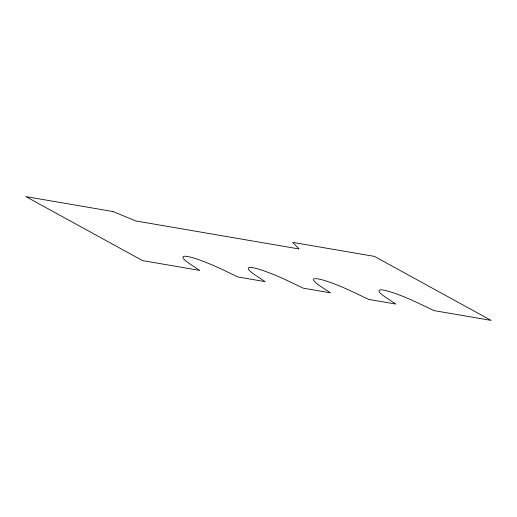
<?xml version="1.0" encoding="UTF-8"?>
<svg xmlns="http://www.w3.org/2000/svg" width="517" height="517" viewBox="0 0 517 517"><rect width="100%" height="100%" fill="white"/><g stroke="black" fill="none" stroke-linecap="round" stroke-linejoin="round"><path stroke-width="0.78" d="M112.99 211.543L25.85 196.596L142.576 260.613L199.762 270.423L190.747 264.465A39.932 5.28 25.1 0 1 187.497 256.51A39.932 5.28 25.1 0 1 223.512 270.087L237.891 276.963L265.124 281.636L256.109 275.677A39.932 5.28 25.1 0 1 252.852 267.722A39.932 5.28 25.1 0 1 288.867 281.3L303.246 288.176L330.479 292.842L321.464 286.89A39.932 5.28 25.1 0 1 318.213 278.934A39.932 5.28 25.1 0 1 354.229 292.512L368.608 299.382L395.835 304.054L386.819 298.102A39.932 5.28 25.1 0 1 383.569 290.14A39.932 5.28 25.1 0 1 419.584 303.718L433.963 310.594L491.15 320.404L374.424 256.387L292.725 242.376L299.149 248.974L135.751 220.946L112.99 211.543"/></g></svg>
